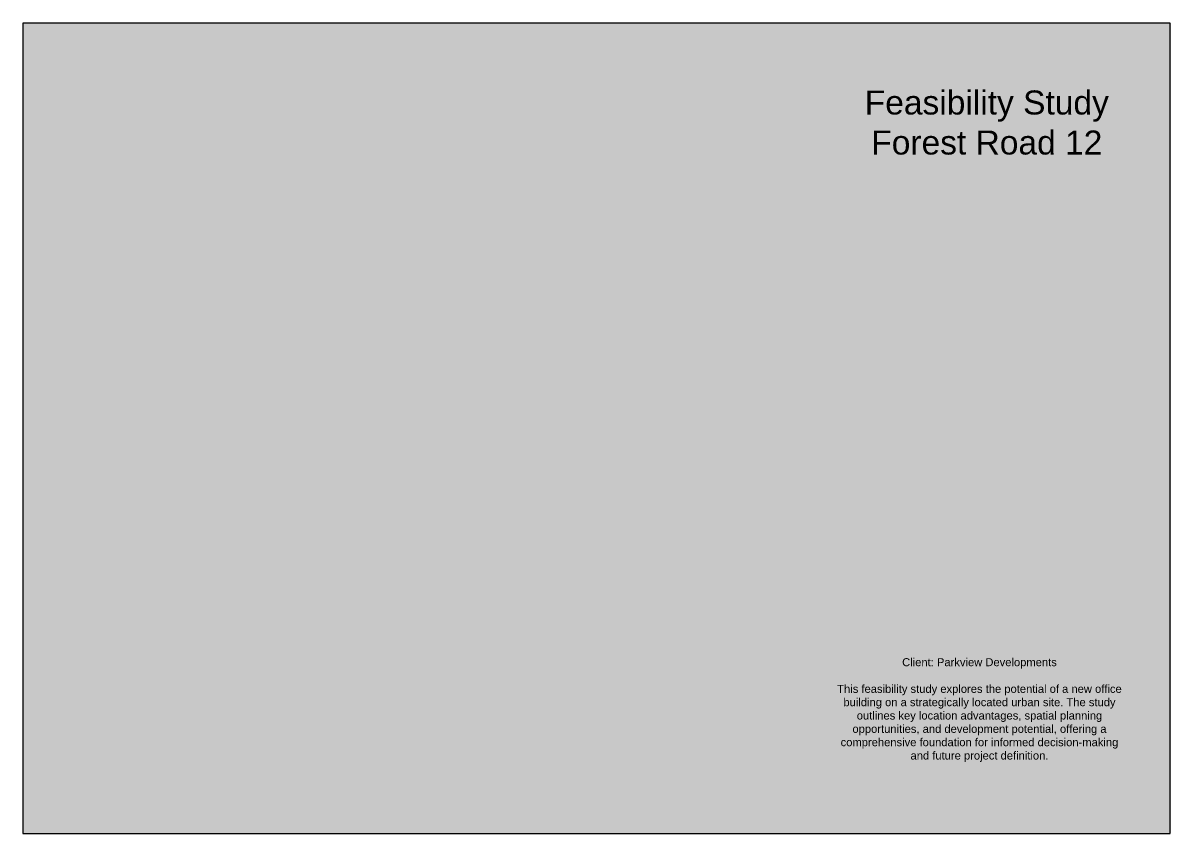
# Model space of a CAD drawing. Header units: metres. Extents: x 183920 to 188551, y 20757 to 23715.
# Drawn here: x 184167.8 to 184613.6, y 21122.5 to 21437.9 of the extents above; entities that cross this region are included whole.
import ezdxf

# ---------------------------------------------------------------- set-up
doc = ezdxf.new("R2010")
doc.units = ezdxf.units.M
doc.linetypes.add('Page Lines', pattern=[0])
doc.layers.add('Title blocks & Legend', color=7, linetype='Continuous', true_color=0xf890f8)
doc.styles.add('Default text', font='', dxfattribs={"height": 0.03})
doc.styles.add('Style_1', font='', dxfattribs={"height": 0.002016})
doc.styles.add('Style_18', font='', dxfattribs={"height": 0.003})
doc.styles.add('Style_7', font='', dxfattribs={"height": 0.009})
doc.styles.get('Default text').set_extended_font_data('arial')
doc.styles.get('Style_1').set_extended_font_data('arial')
doc.styles.get('Style_18').set_extended_font_data('arial')
doc.styles.get('Style_7').set_extended_font_data('arial')

# ---------------------------------------------------------------- blocks, each defined once
blk = doc.blocks.new('ScaledText_37')
at = {"layer": 'Title blocks & Legend', "insert": (45.744, 27.014), "char_height": 0.03, "width": 0.03068, "attachment_point": 4, "style": 'Default text'}
blk.add_mtext('1', dxfattribs=at)
blk = doc.blocks.new('ScaledText_58')
at = {"layer": 'Title blocks & Legend', "insert": (-39.441, 99.378), "char_height": 0.00202, "width": 0.45638, "attachment_point": 2, "style": 'Style_1'}
blk.add_mtext('FF', dxfattribs=at)
blk = doc.blocks.new('ScaledText_101')
at = {"layer": 'Title blocks & Legend', "insert": (2.277, 0.47976), "char_height": 0.009, "width": 0.1203252, "attachment_point": 5, "style": 'Style_7'}
blk.add_mtext('Feasibility Study\\PForest Road 12', dxfattribs=at)
blk = doc.blocks.new('ScaledText_122')
at = {"layer": 'Title blocks & Legend', "insert": (2.27166, 0.49254), "char_height": 0.003, "width": 0.1068141, "attachment_point": 5, "style": 'Style_18'}
blk.add_mtext('Client: Parkview Developments\\P\\PThis feasibility study explores the potential of a new office building on a strategically located urban site. The study outlines key location advantages, spatial planning opportunities, and development potential, offering a comprehensive foundation for informed decision-making and future project definition.', dxfattribs=at)
blk = doc.blocks.new('Group 6')
at = {"layer": 'Title blocks & Legend', "transparency": 33554483}
for points in [[(184115.57, 21124.81), (184561.05, 21124.81), (184561.05, 21439.4), (184115.57, 21439.4), (184115.57, 21124.81)], [(184122.51, 21132.76), (184554.11, 21132.76), (184554.11, 21431.44), (184122.51, 21431.44), (184122.51, 21132.76)], [(184417.51, 21132.76), (184554.11, 21132.76), (184554.11, 21431.44), (184417.51, 21431.44), (184417.51, 21132.76)]]:
    blk.add_hatch(color=256, dxfattribs=at).paths.add_polyline_path(points, flags=0)
at = {"layer": 'Title blocks & Legend', "linetype": 'Page Lines'}
blk.add_lwpolyline([(184115.27, 21124.59), (184560.77, 21124.59), (184560.77, 21439.3), (184115.27, 21439.3), (184115.27, 21124.59)], close=True, dxfattribs=at)
at = {"layer": 'Title blocks & Legend'}
for name, p, xscale, yscale in [('ScaledText_101', (182131.55, 20903.86), 1035.55616123783, 1035.55616123783), ('ScaledText_37', (184093.55, 21122.66), 8.186727539478332, 8.186727539478332), ('ScaledText_122', (182134.24, 20662.52), 1035.556161237826, 1035.556161237826)]:
    blk.add_blockref(name, p, dxfattribs=dict(at, xscale=xscale, yscale=yscale))
at = {"layer": 'Title blocks & Legend', "xscale": 8.186727539477253, "yscale": 8.186727539477253, "rotation": 339.2}
blk.add_blockref('ScaledText_58', (184327.52, 20248.85), dxfattribs=at)

msp = doc.modelspace()

# ---------------------------------------------------------------- block references
at = {"layer": 'Title blocks & Legend'}
msp.add_blockref('Group 6', (52.54, -1.5), dxfattribs=at)

doc.saveas('drawing.dxf')
